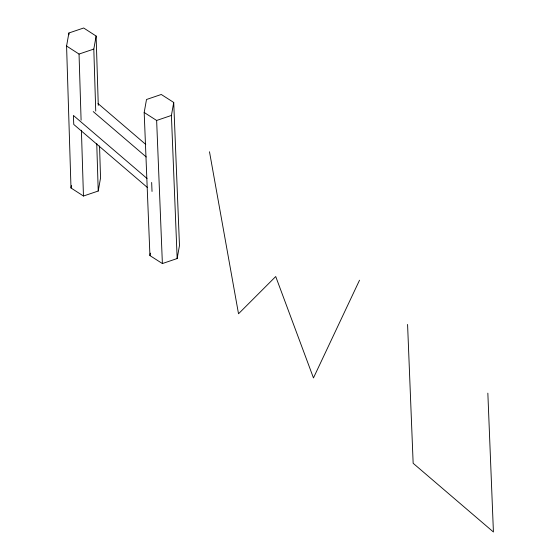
<?xml version="1.0" encoding="UTF-8"?>
<svg xmlns="http://www.w3.org/2000/svg" width="560" height="560" viewBox="0 0 560 560"><rect width="100%" height="100%" fill="white"/><g stroke="black" fill="none" stroke-linecap="round" stroke-linejoin="round"><path stroke-width="0.84" d="M99.547 145.971L100.541 177.996L98.224 191.03L83.454 196.021L70.994 187.978L66.577 46.025L68.894 32.991L83.664 28L96.124 36.043L98.28 105.399M95.739 111.132L93.807 49.077L96.124 36.043M70.994 187.978L71.435 185.535M144.186 112.49L146.503 99.498L161.273 94.479L173.726 102.459L179.473 245.553L177.156 258.538L162.386 263.557L149.933 255.584L144.186 112.49L156.639 120.463L171.409 115.444L173.726 102.459M149.933 255.584L150.367 253.148M359.52 280.217L313.467 377.93L275.723 276.528L238.518 313.768L209.489 151.76M66.577 46.025L79.037 54.061L93.807 49.077M98 103.551L145.761 144.438M93.219 111.594L146.23 156.975M147.021 178.486L73.395 115.451L73.759 124.446L147.385 187.481M487.844 393.162L493.423 532L413.154 463.281L407.575 324.443M171.409 115.444L177.156 258.538M156.639 120.463L162.386 263.557M151.662 182.462L152.026 191.45M96.74 143.423L98.224 191.03M79.037 54.061L81.095 120.176M81.403 130.235L83.454 196.021M68.894 32.991L68.95 34.741"/></g></svg>
